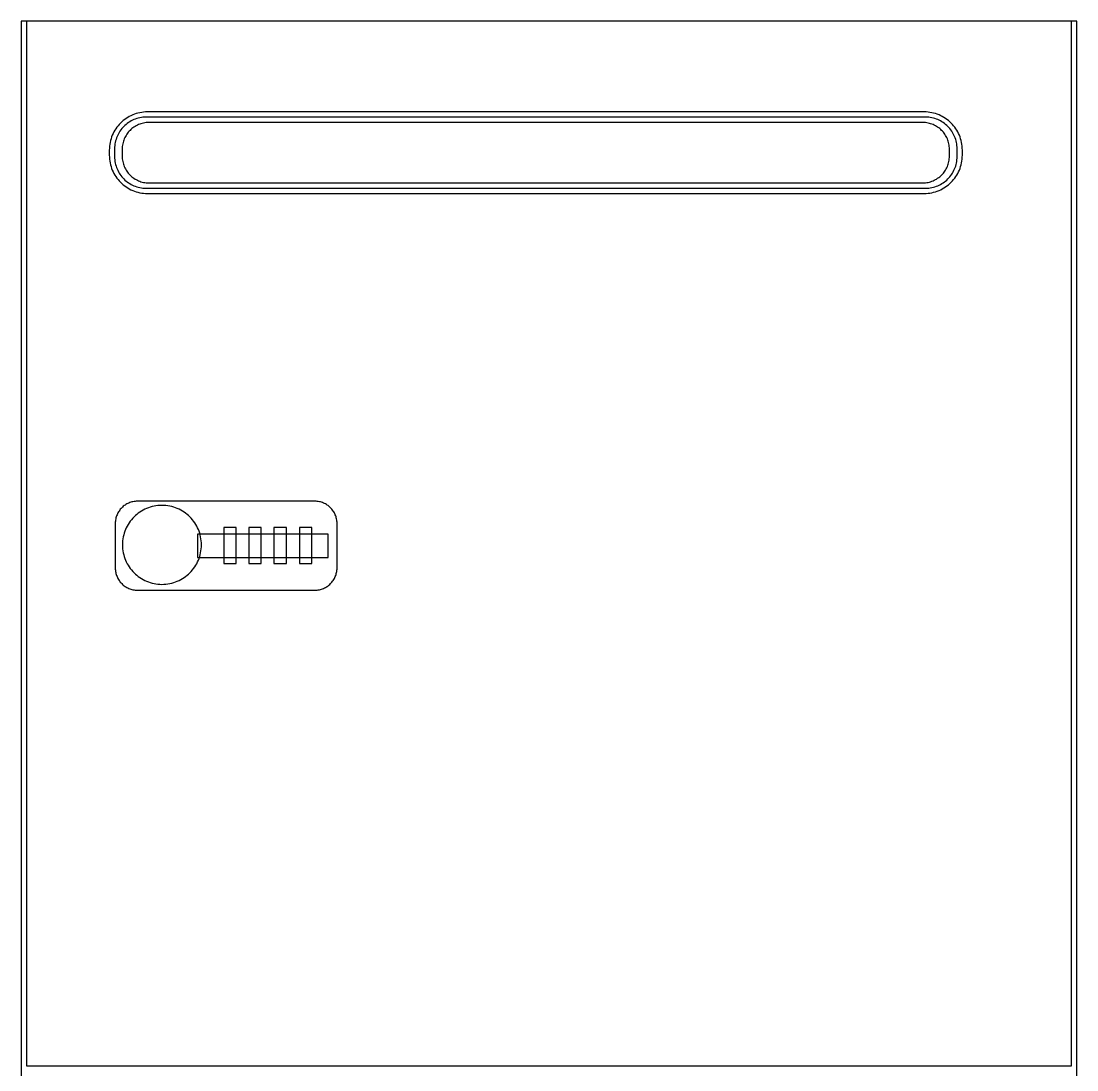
# Model space of a CAD drawing. Header units: millimetres. Extents: x 1075 to 13200, y 678 to 7235.
# Drawn here: x 2594 to 2995, y 4331 to 4729.5 of the extents above; entities that cross this region are included whole.
import ezdxf

# ---------------------------------------------------------------- set-up
doc = ezdxf.new("R2010")
doc.units = ezdxf.units.MM

msp = doc.modelspace()

# ---------------------------------------------------------------- linework, layer by layer
at = {"color": 0}
for points in [[(2994.97, 4729.5, 0), (2593.97, 4729.5, 0), (2593.97, 3529.5, 0), (2994.97, 3529.5, 0)], [(2992.97, 4729.5, 0), (2595.97, 4729.5, 0), (2595.97, 4332.5, 0), (2992.97, 4332.5, 0)], [(2951.47, 4680.48, 0), (2951.45, 4681.22, 0), (2951.39, 4681.96, 0), (2951.3, 4682.69, 0), (2951.17, 4683.4, 0), (2951.01, 4684.1, 0), (2950.81, 4684.79, 0), (2950.59, 4685.47, 0), (2950.33, 4686.13, 0), (2950.03, 4686.77, 0), (2949.71, 4687.4, 0), (2949.36, 4688, 0), (2948.99, 4688.59, 0), (2948.58, 4689.16, 0), (2948.15, 4689.71, 0), (2947.69, 4690.24, 0), (2947.21, 4690.74, 0), (2946.71, 4691.22, 0), (2946.18, 4691.68, 0), (2945.63, 4692.11, 0), (2945.06, 4692.52, 0), (2944.47, 4692.89, 0), (2943.86, 4693.24, 0), (2943.24, 4693.56, 0), (2942.6, 4693.86, 0), (2941.94, 4694.12, 0), (2941.26, 4694.34, 0), (2940.57, 4694.54, 0), (2939.87, 4694.7, 0), (2939.16, 4694.83, 0), (2938.43, 4694.92, 0), (2937.69, 4694.98, 0), (2936.95, 4695, 0), (2641.99, 4695, 0), (2641.24, 4694.98, 0), (2640.5, 4694.92, 0), (2639.78, 4694.83, 0), (2639.06, 4694.7, 0), (2638.36, 4694.54, 0), (2637.67, 4694.34, 0), (2637, 4694.12, 0), (2636.34, 4693.86, 0), (2635.7, 4693.56, 0), (2635.07, 4693.24, 0), (2634.46, 4692.89, 0), (2633.87, 4692.52, 0), (2633.3, 4692.11, 0), (2632.75, 4691.68, 0), (2632.23, 4691.22, 0), (2631.72, 4690.74, 0), (2631.24, 4690.24, 0), (2630.79, 4689.71, 0), (2630.35, 4689.16, 0), (2629.95, 4688.59, 0), (2629.57, 4688, 0), (2629.22, 4687.4, 0), (2628.9, 4686.77, 0), (2628.61, 4686.13, 0), (2628.35, 4685.47, 0), (2628.12, 4684.79, 0), (2627.93, 4684.1, 0), (2627.76, 4683.4, 0), (2627.64, 4682.69, 0), (2627.54, 4681.96, 0), (2627.49, 4681.22, 0), (2627.47, 4680.48, 0), (2627.47, 4678.52, 0), (2627.49, 4677.77, 0), (2627.54, 4677.03, 0), (2627.64, 4676.31, 0), (2627.76, 4675.59, 0), (2627.93, 4674.89, 0), (2628.12, 4674.2, 0), (2628.35, 4673.53, 0), (2628.61, 4672.87, 0), (2628.9, 4672.23, 0), (2629.22, 4671.6, 0), (2629.57, 4670.99, 0), (2629.95, 4670.4, 0), (2630.35, 4669.83, 0), (2630.79, 4669.28, 0), (2631.24, 4668.76, 0), (2631.72, 4668.25, 0), (2632.23, 4667.77, 0), (2632.75, 4667.32, 0), (2633.3, 4666.88, 0), (2633.87, 4666.48, 0), (2634.46, 4666.1, 0), (2635.07, 4665.75, 0), (2635.7, 4665.43, 0), (2636.34, 4665.14, 0), (2637, 4664.88, 0), (2637.67, 4664.65, 0), (2638.36, 4664.45, 0), (2639.06, 4664.29, 0), (2639.78, 4664.16, 0), (2640.5, 4664.07, 0), (2641.24, 4664.02, 0), (2641.99, 4664, 0), (2936.95, 4664, 0), (2937.69, 4664.02, 0), (2938.43, 4664.07, 0), (2939.16, 4664.16, 0), (2939.87, 4664.29, 0), (2940.57, 4664.45, 0), (2941.26, 4664.65, 0), (2941.94, 4664.88, 0), (2942.6, 4665.14, 0), (2943.24, 4665.43, 0), (2943.86, 4665.75, 0), (2944.47, 4666.1, 0), (2945.06, 4666.48, 0), (2945.63, 4666.88, 0), (2946.18, 4667.32, 0), (2946.71, 4667.77, 0), (2947.21, 4668.25, 0), (2947.69, 4668.76, 0), (2948.15, 4669.28, 0), (2948.58, 4669.83, 0), (2948.99, 4670.4, 0), (2949.36, 4670.99, 0), (2949.71, 4671.6, 0), (2950.03, 4672.23, 0), (2950.33, 4672.87, 0), (2950.59, 4673.53, 0), (2950.81, 4674.2, 0), (2951.01, 4674.89, 0), (2951.17, 4675.59, 0), (2951.3, 4676.31, 0), (2951.39, 4677.03, 0), (2951.45, 4677.77, 0), (2951.47, 4678.52, 0)], [(2949.47, 4681, 0), (2949.45, 4681.61, 0), (2949.4, 4682.22, 0), (2949.33, 4682.82, 0), (2949.22, 4683.41, 0), (2949.09, 4683.99, 0), (2948.93, 4684.56, 0), (2948.74, 4685.12, 0), (2948.52, 4685.67, 0), (2948.28, 4686.2, 0), (2948.02, 4686.71, 0), (2947.73, 4687.22, 0), (2947.42, 4687.7, 0), (2947.08, 4688.17, 0), (2946.73, 4688.63, 0), (2946.35, 4689.06, 0), (2945.95, 4689.48, 0), (2945.53, 4689.88, 0), (2945.1, 4690.26, 0), (2944.64, 4690.61, 0), (2944.17, 4690.95, 0), (2943.69, 4691.26, 0), (2943.18, 4691.55, 0), (2942.67, 4691.81, 0), (2942.14, 4692.05, 0), (2941.59, 4692.27, 0), (2941.03, 4692.46, 0), (2940.46, 4692.62, 0), (2939.88, 4692.75, 0), (2939.29, 4692.86, 0), (2938.69, 4692.94, 0), (2938.08, 4692.98, 0), (2937.47, 4693, 0), (2641.47, 4693, 0), (2640.85, 4692.98, 0), (2640.24, 4692.94, 0), (2639.64, 4692.86, 0), (2639.05, 4692.75, 0), (2638.47, 4692.62, 0), (2637.9, 4692.46, 0), (2637.34, 4692.27, 0), (2636.8, 4692.05, 0), (2636.27, 4691.81, 0), (2635.75, 4691.55, 0), (2635.25, 4691.26, 0), (2634.76, 4690.95, 0), (2634.29, 4690.61, 0), (2633.84, 4690.26, 0), (2633.4, 4689.88, 0), (2632.98, 4689.48, 0), (2632.59, 4689.06, 0), (2632.21, 4688.63, 0), (2631.85, 4688.17, 0), (2631.52, 4687.7, 0), (2631.21, 4687.22, 0), (2630.92, 4686.71, 0), (2630.65, 4686.2, 0), (2630.41, 4685.67, 0), (2630.2, 4685.12, 0), (2630.01, 4684.56, 0), (2629.85, 4683.99, 0), (2629.71, 4683.41, 0), (2629.61, 4682.82, 0), (2629.53, 4682.22, 0), (2629.48, 4681.61, 0), (2629.47, 4681, 0), (2629.47, 4678, 0), (2629.48, 4677.38, 0), (2629.53, 4676.77, 0), (2629.61, 4676.17, 0), (2629.71, 4675.58, 0), (2629.85, 4675, 0), (2630.01, 4674.43, 0), (2630.2, 4673.87, 0), (2630.41, 4673.33, 0), (2630.65, 4672.8, 0), (2630.92, 4672.28, 0), (2631.21, 4671.78, 0), (2631.52, 4671.29, 0), (2631.85, 4670.82, 0), (2632.21, 4670.37, 0), (2632.59, 4669.93, 0), (2632.98, 4669.51, 0), (2633.4, 4669.12, 0), (2633.84, 4668.74, 0), (2634.29, 4668.38, 0), (2634.76, 4668.05, 0), (2635.25, 4667.74, 0), (2635.75, 4667.45, 0), (2636.27, 4667.18, 0), (2636.8, 4666.94, 0), (2637.34, 4666.73, 0), (2637.9, 4666.54, 0), (2638.47, 4666.38, 0), (2639.05, 4666.24, 0), (2639.64, 4666.14, 0), (2640.24, 4666.06, 0), (2640.85, 4666.01, 0), (2641.47, 4666, 0), (2937.47, 4666, 0), (2938.08, 4666.01, 0), (2938.69, 4666.06, 0), (2939.29, 4666.14, 0), (2939.88, 4666.24, 0), (2940.46, 4666.38, 0), (2941.03, 4666.54, 0), (2941.59, 4666.73, 0), (2942.14, 4666.94, 0), (2942.67, 4667.18, 0), (2943.18, 4667.45, 0), (2943.69, 4667.74, 0), (2944.17, 4668.05, 0), (2944.64, 4668.38, 0), (2945.1, 4668.74, 0), (2945.53, 4669.12, 0), (2945.95, 4669.51, 0), (2946.35, 4669.93, 0), (2946.73, 4670.37, 0), (2947.08, 4670.82, 0), (2947.42, 4671.29, 0), (2947.73, 4671.78, 0), (2948.02, 4672.28, 0), (2948.28, 4672.8, 0), (2948.52, 4673.33, 0), (2948.74, 4673.87, 0), (2948.93, 4674.43, 0), (2949.09, 4675, 0), (2949.22, 4675.58, 0), (2949.33, 4676.17, 0), (2949.4, 4676.77, 0), (2949.45, 4677.38, 0), (2949.47, 4678, 0)], [(2946.58, 4680.8, 0), (2946.56, 4681.33, 0), (2946.52, 4681.84, 0), (2946.46, 4682.35, 0), (2946.37, 4682.85, 0), (2946.26, 4683.34, 0), (2946.12, 4683.82, 0), (2945.96, 4684.3, 0), (2945.78, 4684.76, 0), (2945.57, 4685.21, 0), (2945.35, 4685.65, 0), (2945.1, 4686.07, 0), (2944.84, 4686.48, 0), (2944.56, 4686.88, 0), (2944.25, 4687.27, 0), (2943.93, 4687.64, 0), (2943.6, 4687.99, 0), (2943.24, 4688.33, 0), (2942.88, 4688.64, 0), (2942.49, 4688.95, 0), (2942.09, 4689.23, 0), (2941.68, 4689.49, 0), (2941.25, 4689.74, 0), (2940.82, 4689.96, 0), (2940.37, 4690.17, 0), (2939.9, 4690.35, 0), (2939.43, 4690.51, 0), (2938.95, 4690.65, 0), (2938.46, 4690.76, 0), (2937.96, 4690.85, 0), (2937.45, 4690.91, 0), (2936.93, 4690.95, 0), (2936.41, 4690.97, 0), (2642.52, 4690.97, 0), (2642, 4690.95, 0), (2641.48, 4690.91, 0), (2640.98, 4690.85, 0), (2640.48, 4690.76, 0), (2639.98, 4690.65, 0), (2639.5, 4690.51, 0), (2639.03, 4690.35, 0), (2638.57, 4690.17, 0), (2638.12, 4689.96, 0), (2637.68, 4689.74, 0), (2637.25, 4689.49, 0), (2636.84, 4689.23, 0), (2636.44, 4688.95, 0), (2636.06, 4688.64, 0), (2635.69, 4688.33, 0), (2635.34, 4687.99, 0), (2635, 4687.64, 0), (2634.68, 4687.27, 0), (2634.38, 4686.88, 0), (2634.1, 4686.48, 0), (2633.83, 4686.07, 0), (2633.59, 4685.65, 0), (2633.36, 4685.21, 0), (2633.16, 4684.76, 0), (2632.98, 4684.3, 0), (2632.82, 4683.82, 0), (2632.68, 4683.34, 0), (2632.57, 4682.85, 0), (2632.48, 4682.35, 0), (2632.41, 4681.84, 0), (2632.37, 4681.33, 0), (2632.36, 4680.8, 0), (2632.36, 4678.19, 0), (2632.37, 4677.67, 0), (2632.41, 4677.15, 0), (2632.48, 4676.64, 0), (2632.57, 4676.14, 0), (2632.68, 4675.65, 0), (2632.82, 4675.17, 0), (2632.98, 4674.7, 0), (2633.16, 4674.24, 0), (2633.36, 4673.79, 0), (2633.59, 4673.35, 0), (2633.83, 4672.92, 0), (2634.1, 4672.51, 0), (2634.38, 4672.11, 0), (2634.68, 4671.73, 0), (2635, 4671.36, 0), (2635.34, 4671.01, 0), (2635.69, 4670.67, 0), (2636.06, 4670.35, 0), (2636.44, 4670.05, 0), (2636.84, 4669.76, 0), (2637.25, 4669.5, 0), (2637.68, 4669.26, 0), (2638.12, 4669.03, 0), (2638.57, 4668.83, 0), (2639.03, 4668.64, 0), (2639.5, 4668.48, 0), (2639.98, 4668.35, 0), (2640.48, 4668.23, 0), (2640.98, 4668.14, 0), (2641.48, 4668.08, 0), (2642, 4668.04, 0), (2642.52, 4668.03, 0), (2936.41, 4668.03, 0), (2936.93, 4668.04, 0), (2937.45, 4668.08, 0), (2937.96, 4668.14, 0), (2938.46, 4668.23, 0), (2938.95, 4668.35, 0), (2939.43, 4668.48, 0), (2939.9, 4668.64, 0), (2940.37, 4668.83, 0), (2940.82, 4669.03, 0), (2941.25, 4669.26, 0), (2941.68, 4669.5, 0), (2942.09, 4669.76, 0), (2942.49, 4670.05, 0), (2942.88, 4670.35, 0), (2943.24, 4670.67, 0), (2943.6, 4671.01, 0), (2943.93, 4671.36, 0), (2944.25, 4671.73, 0), (2944.56, 4672.11, 0), (2944.84, 4672.51, 0), (2945.1, 4672.92, 0), (2945.35, 4673.35, 0), (2945.57, 4673.79, 0), (2945.78, 4674.24, 0), (2945.96, 4674.7, 0), (2946.12, 4675.17, 0), (2946.26, 4675.65, 0), (2946.37, 4676.14, 0), (2946.46, 4676.64, 0), (2946.52, 4677.15, 0), (2946.56, 4677.67, 0), (2946.58, 4678.19, 0)], [(2713.96, 4538.66, 0.48), (2713.95, 4539.09, 0.48), (2713.91, 4539.51, 0.48), (2713.86, 4539.93, 0.48), (2713.79, 4540.35, 0.48), (2713.69, 4540.75, 0.48), (2713.58, 4541.15, 0.48), (2713.45, 4541.54, 0.48), (2713.3, 4541.92, 0.48), (2713.13, 4542.3, 0.48), (2712.94, 4542.66, 0.48), (2712.74, 4543.01, 0.48), (2712.52, 4543.35, 0.48), (2712.29, 4543.68, 0.48), (2712.04, 4544, 0.48), (2711.78, 4544.3, 0.48), (2711.5, 4544.59, 0.48), (2711.2, 4544.87, 0.48), (2710.9, 4545.14, 0.48), (2710.58, 4545.39, 0.48), (2710.25, 4545.62, 0.48), (2709.91, 4545.84, 0.48), (2709.56, 4546.04, 0.48), (2709.2, 4546.23, 0.48), (2708.83, 4546.39, 0.48), (2708.45, 4546.54, 0.48), (2708.06, 4546.68, 0.48), (2707.66, 4546.79, 0.48), (2707.25, 4546.88, 0.48), (2706.84, 4546.96, 0.48), (2706.42, 4547.01, 0.48), (2705.99, 4547.04, 0.48), (2705.56, 4547.05, 0.48), (2638.13, 4547.05, 0.48), (2637.7, 4547.04, 0.48), (2637.28, 4547.01, 0.48), (2636.86, 4546.96, 0.48), (2636.44, 4546.88, 0.48), (2636.04, 4546.79, 0.48), (2635.64, 4546.68, 0.48), (2635.25, 4546.54, 0.48), (2634.87, 4546.39, 0.48), (2634.49, 4546.23, 0.48), (2634.13, 4546.04, 0.48), (2633.78, 4545.84, 0.48), (2633.44, 4545.62, 0.48), (2633.11, 4545.39, 0.48), (2632.79, 4545.14, 0.48), (2632.49, 4544.87, 0.48), (2632.2, 4544.59, 0.48), (2631.92, 4544.3, 0.48), (2631.65, 4544, 0.48), (2631.4, 4543.68, 0.48), (2631.17, 4543.35, 0.48), (2630.95, 4543.01, 0.48), (2630.75, 4542.66, 0.48), (2630.56, 4542.3, 0.48), (2630.4, 4541.92, 0.48), (2630.24, 4541.54, 0.48), (2630.11, 4541.15, 0.48), (2630, 4540.75, 0.48), (2629.9, 4540.35, 0.48), (2629.83, 4539.93, 0.48), (2629.78, 4539.51, 0.48), (2629.75, 4539.09, 0.48), (2629.73, 4538.66, 0.48), (2629.73, 4521.69, 0.48), (2629.75, 4521.26, 0.48), (2629.78, 4520.83, 0.48), (2629.83, 4520.41, 0.48), (2629.9, 4520, 0.48), (2630, 4519.59, 0.48), (2630.11, 4519.19, 0.48), (2630.24, 4518.8, 0.48), (2630.4, 4518.42, 0.48), (2630.56, 4518.05, 0.48), (2630.75, 4517.69, 0.48), (2630.95, 4517.33, 0.48), (2631.17, 4516.99, 0.48), (2631.4, 4516.66, 0.48), (2631.65, 4516.35, 0.48), (2631.92, 4516.04, 0.48), (2632.2, 4515.75, 0.48), (2632.49, 4515.47, 0.48), (2632.79, 4515.21, 0.48), (2633.11, 4514.96, 0.48), (2633.44, 4514.72, 0.48), (2633.78, 4514.5, 0.48), (2634.13, 4514.3, 0.48), (2634.49, 4514.12, 0.48), (2634.87, 4513.95, 0.48), (2635.25, 4513.8, 0.48), (2635.64, 4513.67, 0.48), (2636.04, 4513.55, 0.48), (2636.44, 4513.46, 0.48), (2636.86, 4513.38, 0.48), (2637.28, 4513.33, 0.48), (2637.7, 4513.3, 0.48), (2638.13, 4513.29, 0.48), (2705.56, 4513.29, 0.48), (2705.99, 4513.3, 0.48), (2706.42, 4513.33, 0.48), (2706.84, 4513.38, 0.48), (2707.25, 4513.46, 0.48), (2707.66, 4513.55, 0.48), (2708.06, 4513.67, 0.48), (2708.45, 4513.8, 0.48), (2708.83, 4513.95, 0.48), (2709.2, 4514.12, 0.48), (2709.56, 4514.3, 0.48), (2709.91, 4514.5, 0.48), (2710.25, 4514.72, 0.48), (2710.58, 4514.96, 0.48), (2710.9, 4515.21, 0.48), (2711.2, 4515.47, 0.48), (2711.5, 4515.75, 0.48), (2711.78, 4516.04, 0.48), (2712.04, 4516.35, 0.48), (2712.29, 4516.66, 0.48), (2712.52, 4516.99, 0.48), (2712.74, 4517.33, 0.48), (2712.94, 4517.69, 0.48), (2713.13, 4518.05, 0.48), (2713.3, 4518.42, 0.48), (2713.45, 4518.8, 0.48), (2713.58, 4519.19, 0.48), (2713.69, 4519.59, 0.48), (2713.79, 4520, 0.48), (2713.86, 4520.41, 0.48), (2713.91, 4520.83, 0.48), (2713.95, 4521.26, 0.48), (2713.96, 4521.69, 0.48)], [(2662.47, 4530.49, 0.48), (2662.45, 4531.27, 0.48), (2662.39, 4532.03, 0.48), (2662.29, 4532.78, 0.48), (2662.16, 4533.52, 0.48), (2661.99, 4534.24, 0.48), (2661.79, 4534.95, 0.48), (2661.56, 4535.65, 0.48), (2661.29, 4536.33, 0.48), (2660.99, 4537, 0.48), (2660.65, 4537.65, 0.48), (2660.29, 4538.27, 0.48), (2659.9, 4538.88, 0.48), (2659.48, 4539.47, 0.48), (2659.04, 4540.04, 0.48), (2658.57, 4540.58, 0.48), (2658.07, 4541.1, 0.48), (2657.55, 4541.6, 0.48), (2657, 4542.07, 0.48), (2656.44, 4542.52, 0.48), (2655.85, 4542.94, 0.48), (2655.24, 4543.33, 0.48), (2654.61, 4543.69, 0.48), (2653.96, 4544.02, 0.48), (2653.3, 4544.32, 0.48), (2652.62, 4544.59, 0.48), (2651.92, 4544.83, 0.48), (2651.21, 4545.03, 0.48), (2650.48, 4545.2, 0.48), (2649.74, 4545.33, 0.48), (2648.99, 4545.42, 0.48), (2648.23, 4545.48, 0.48), (2647.46, 4545.5, 0.48), (2646.69, 4545.48, 0.48), (2645.93, 4545.42, 0.48), (2645.18, 4545.33, 0.48), (2644.44, 4545.2, 0.48), (2643.71, 4545.03, 0.48), (2643, 4544.83, 0.48), (2642.3, 4544.59, 0.48), (2641.62, 4544.32, 0.48), (2640.96, 4544.02, 0.48), (2640.31, 4543.69, 0.48), (2639.68, 4543.33, 0.48), (2639.07, 4542.94, 0.48), (2638.48, 4542.52, 0.48), (2637.92, 4542.07, 0.48), (2637.37, 4541.6, 0.48), (2636.85, 4541.1, 0.48), (2636.35, 4540.58, 0.48), (2635.88, 4540.04, 0.48), (2635.44, 4539.47, 0.48), (2635.02, 4538.88, 0.48), (2634.63, 4538.27, 0.48), (2634.26, 4537.65, 0.48), (2633.93, 4537, 0.48), (2633.63, 4536.33, 0.48), (2633.36, 4535.65, 0.48), (2633.13, 4534.95, 0.48), (2632.92, 4534.24, 0.48), (2632.76, 4533.52, 0.48), (2632.62, 4532.78, 0.48), (2632.53, 4532.03, 0.48), (2632.47, 4531.27, 0.48), (2632.45, 4530.49, 0.48), (2632.47, 4529.72, 0.48), (2632.53, 4528.96, 0.48), (2632.62, 4528.21, 0.48), (2632.76, 4527.47, 0.48), (2632.92, 4526.75, 0.48), (2633.13, 4526.03, 0.48), (2633.36, 4525.34, 0.48), (2633.63, 4524.66, 0.48), (2633.93, 4523.99, 0.48), (2634.26, 4523.34, 0.48), (2634.63, 4522.72, 0.48), (2635.02, 4522.11, 0.48), (2635.44, 4521.52, 0.48), (2635.88, 4520.95, 0.48), (2636.35, 4520.41, 0.48), (2636.85, 4519.89, 0.48), (2637.37, 4519.39, 0.48), (2637.92, 4518.92, 0.48), (2638.48, 4518.47, 0.48), (2639.07, 4518.05, 0.48), (2639.68, 4517.66, 0.48), (2640.31, 4517.3, 0.48), (2640.96, 4516.97, 0.48), (2641.62, 4516.67, 0.48), (2642.3, 4516.4, 0.48), (2643, 4516.16, 0.48), (2643.71, 4515.96, 0.48), (2644.44, 4515.79, 0.48), (2645.18, 4515.66, 0.48), (2645.93, 4515.56, 0.48), (2646.69, 4515.51, 0.48), (2647.46, 4515.49, 0.48), (2648.23, 4515.51, 0.48), (2648.99, 4515.56, 0.48), (2649.74, 4515.66, 0.48), (2650.48, 4515.79, 0.48), (2651.21, 4515.96, 0.48), (2651.92, 4516.16, 0.48), (2652.62, 4516.4, 0.48), (2653.3, 4516.67, 0.48), (2653.96, 4516.97, 0.48), (2654.61, 4517.3, 0.48), (2655.24, 4517.66, 0.48), (2655.85, 4518.05, 0.48), (2656.44, 4518.47, 0.48), (2657, 4518.92, 0.48), (2657.55, 4519.39, 0.48), (2658.07, 4519.89, 0.48), (2658.57, 4520.41, 0.48), (2659.04, 4520.95, 0.48), (2659.48, 4521.52, 0.48), (2659.9, 4522.11, 0.48), (2660.29, 4522.72, 0.48), (2660.65, 4523.34, 0.48), (2660.99, 4523.99, 0.48), (2661.29, 4524.66, 0.48), (2661.56, 4525.34, 0.48), (2661.79, 4526.03, 0.48), (2661.99, 4526.75, 0.48), (2662.16, 4527.47, 0.48), (2662.29, 4528.21, 0.48), (2662.39, 4528.96, 0.48), (2662.45, 4529.72, 0.48)], [(2675.67, 4537.09, 0.48), (2670.91, 4537.09, 0.48), (2670.91, 4523.37, 0.48), (2675.67, 4523.37, 0.48)], [(2685.18, 4537.09, 0.48), (2680.43, 4537.09, 0.48), (2680.43, 4523.37, 0.48), (2685.18, 4523.37, 0.48)], [(2694.72, 4537.09, 0.48), (2689.96, 4537.09, 0.48), (2689.96, 4523.37, 0.48), (2694.72, 4523.37, 0.48)], [(2704.44, 4537.09, 0.48), (2699.68, 4537.09, 0.48), (2699.68, 4523.37, 0.48), (2704.44, 4523.37, 0.48)], [(2710.59, 4534.51, 0.48), (2660.91, 4534.51, 0.48), (2660.91, 4525.71, 0.48), (2710.59, 4525.71, 0.48)]]:
    msp.add_polyline3d(points, close=True, dxfattribs=at)

doc.saveas('drawing.dxf')
